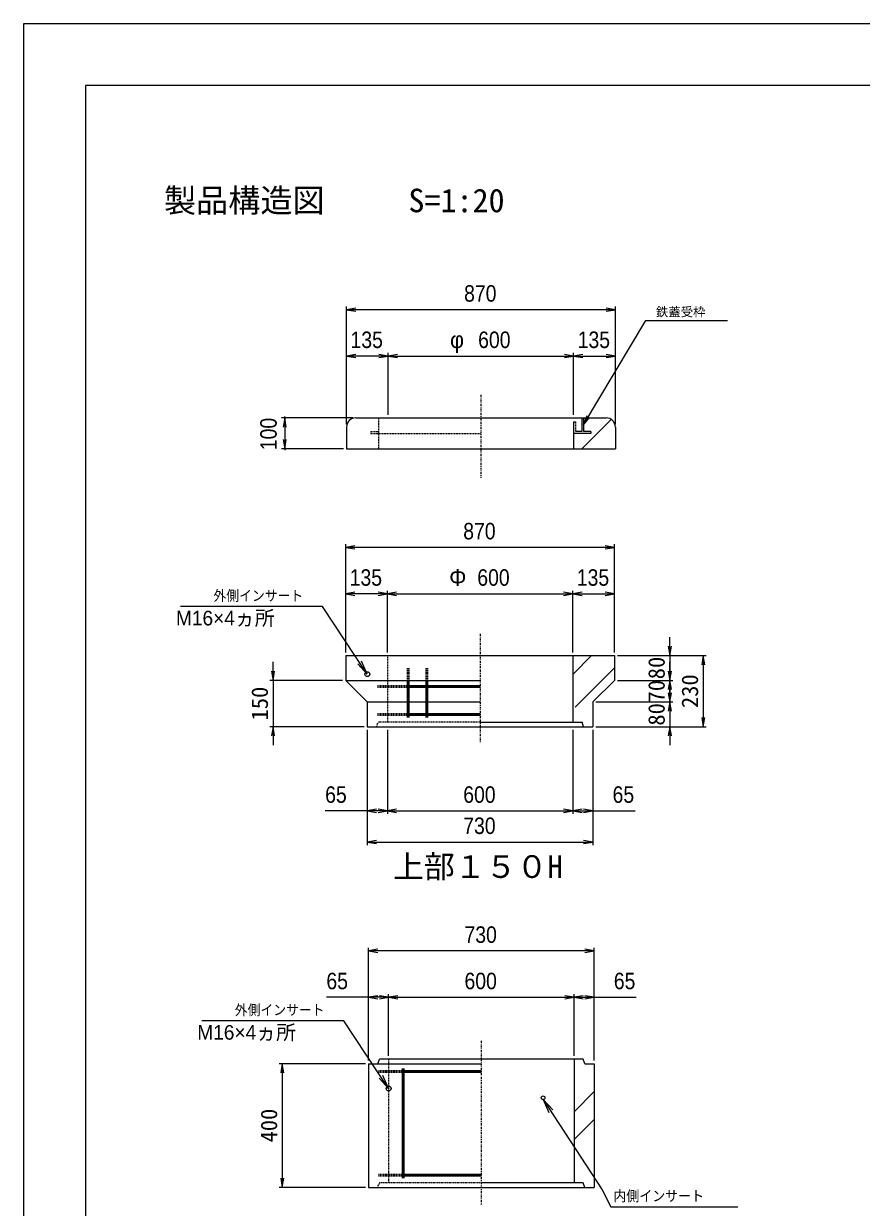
# Model space of a CAD drawing. Units: millimetres, scale not verified. Extents: x -210 to 210, y -148 to 148.
# Drawn here: x -210 to -74.5, y -42.9 to 148.5 of the extents above; entities that cross this region are included whole.
import ezdxf
from ezdxf.enums import TextEntityAlignment as Align

# ---------------------------------------------------------------- set-up
doc = ezdxf.new("R2010")
doc.units = ezdxf.units.MM
doc.linetypes.add('USER1', pattern=[12.95, 6.35, -3.175, 0.25, -3.175])
doc.linetypes.add('USER2', pattern=[4.7625, 3.175, -1.5875])
doc.layers.add('0-0', color=7, linetype='Continuous')
for name, color, linetype, lineweight in [('0-1_0', 9, 'Continuous', 25), ('0-2_dims', 2, 'Continuous', 13), ('0-3_pen1実線', 4, 'Continuous', 13), ('0-4_pen2実線', 3, 'Continuous', 13), ('0-5_pen3実線', 7, 'Continuous', 25), ('0-6_pen4実線', 6, 'Continuous', 25), ('0-7_pen1一点', 4, 'USER1', 13), ('0-8_pen2破線', 3, 'USER2', 25), ('0-9_鉄筋 1', 7, 'Continuous', 50), ('0-A_鉄筋 2', 7, 'USER2', 50)]:
    doc.layers.add(name, color=color, linetype=linetype, lineweight=lineweight)
doc.styles.add('ＭＳ ゴシック', font='')
doc.styles.add('ＭＳ Ｐゴシック', font='')
doc.styles.get('ＭＳ ゴシック').set_extended_font_data('MS Gothic')
doc.styles.get('ＭＳ Ｐゴシック').set_extended_font_data('MS PGothic')

# ---------------------------------------------------------------- blocks, each defined once
blk = doc.blocks.new('部分図 1')
at = {"layer": '0-1_0'}
blk.add_lwpolyline([(0, 0), (8400, 0), (8400, 5940), (0, 5940)], close=True, dxfattribs=at)
at = {"layer": '0-2_dims'}
for p, q in [((1044.75, 4644.91), (1044.75, 5024.86)), ((1914.75, 4644.91), (1914.75, 5024.86)), ((1914.75, 5014.86), (1044.75, 5014.86)), ((1044.75, 4644.91), (1044.75, 4874.86)), ((1179.75, 4864.86), (1044.75, 4864.86)), ((1179.75, 4674.91), (1179.75, 4874.86)), ((1179.75, 4674.91), (1179.75, 4874.86)), ((1179.75, 4864.86), (1779.75, 4864.86)), ((1779.75, 4674.91), (1779.75, 4874.86)), ((1779.75, 4674.91), (1779.75, 4874.86)), ((1779.75, 4864.86), (1914.75, 4864.86)), ((1914.75, 4644.91), (1914.75, 4874.86)), ((1064.75, 4664.91), (834.81, 4664.91)), ((844.81, 4664.91), (844.81, 4669.46)), ((844.81, 4664.91), (844.81, 4564.91)), ((1034.75, 4564.91), (834.81, 4564.91)), ((844.81, 4564.91), (844.81, 4560.36)), ((1042, 3906), (1042, 4255.95)), ((1912, 3906), (1912, 4255.95)), ((1912, 4245.95), (1042, 4245.95)), ((1042, 3906), (1042, 4105.95)), ((1177, 3906), (1177, 4105.95)), ((1177, 3906), (1177, 4105.95)), ((1777, 3906), (1777, 4105.95)), ((1777, 3906), (1777, 4105.95)), ((1912, 3906), (1912, 4105.95)), ((1177, 4095.95), (1042, 4095.95)), ((1177, 4095.95), (1777, 4095.95)), ((1777, 4095.95), (1912, 4095.95)), ((1112, 3656), (1112, 3383.86)), ((1112, 3656), (1112, 3283)), ((1177, 3656), (1177, 3383.86)), ((1177, 3656), (1177, 3383.86)), ((1777, 3656), (1777, 3383.86)), ((1777, 3656), (1777, 3383.86)), ((1842, 3656), (1842, 3383.86)), ((1842, 3656), (1842, 3283)), ((1177, 3393.86), (1777, 3393.86)), ((1112, 3293), (1842, 3293)), ((1116, 2586), (1116, 2950.95)), ((1846, 2586), (1846, 2950.95)), ((1846, 2940.95), (1116, 2940.95)), ((1116, 2586), (1116, 2800.95)), ((1181, 2601), (1181, 2800.95)), ((1181, 2601), (1181, 2800.95)), ((1781, 2601), (1781, 2800.95)), ((1781, 2601), (1781, 2800.95)), ((1846, 2586), (1846, 2800.95)), ((1181, 2790.95), (1781, 2790.95))]:
    blk.add_line(p, q, dxfattribs=at)
at = {"layer": '0-2_dims', "lineweight": 18}
for p, q in [((2042.95, 4979.89), (2277.26, 4979.89)), ((922.07, 4054.38), (507.76, 4054.38)), ((2091, 3896), (2091, 3956)), ((807, 3816), (807, 3876)), ((1922, 3896), (2101, 3896)), ((1922, 3896), (2209, 3896)), ((2091, 3896), (2091, 3816)), ((2091, 3816), (2091, 3876)), ((2199, 3896), (2199, 3666)), ((1032, 3816), (797, 3816)), ((807, 3816), (807, 3666)), ((1922, 3816), (2101, 3816)), ((1922, 3816), (2101, 3816)), ((2091, 3816), (2091, 3756)), ((2091, 3816), (2091, 3746)), ((2091, 3746), (2091, 3806)), ((1852, 3746), (2101, 3746)), ((1852, 3746), (2101, 3746)), ((2091, 3746), (2091, 3686)), ((2091, 3746), (2091, 3666)), ((1102, 3666), (797, 3666)), ((807, 3666), (807, 3606)), ((1852, 3666), (2101, 3666)), ((1852, 3666), (2209, 3666)), ((2091, 3666), (2091, 3606)), ((991.07, 2714.38), (576.76, 2714.38)), ((1106, 2576), (827, 2576)), ((837, 2576), (837, 2176)), ((1106, 2176), (827, 2176)), ((1900.54, 2112.62), (2311.52, 2112.62))]:
    blk.add_line(p, q, dxfattribs=at)
at = {"layer": '0-2_dims'}
for points in [[(1074.75, 5019.86), (1044.75, 5014.86), (1074.75, 5009.86)], [(1884.75, 5009.86), (1914.75, 5014.86), (1884.75, 5019.86)], [(1811.75, 4642.91), (2012.95, 4979.89), (2042.95, 4979.89)], [(1074.75, 4869.86), (1044.75, 4864.86), (1074.75, 4859.86)], [(1149.75, 4859.86), (1179.75, 4864.86), (1149.75, 4869.86)], [(1209.75, 4869.86), (1179.75, 4864.86), (1209.75, 4859.86)], [(1749.75, 4859.86), (1779.75, 4864.86), (1749.75, 4869.86)], [(1809.75, 4869.86), (1779.75, 4864.86), (1809.75, 4859.86)], [(1884.75, 4859.86), (1914.75, 4864.86), (1884.75, 4869.86)], [(1822.84, 4671.23), (1811.75, 4642.91), (1831.43, 4666.1)], [(849.81, 4634.91), (844.81, 4664.91), (839.81, 4634.91)], [(839.81, 4594.91), (844.81, 4564.91), (849.81, 4594.91)], [(1072, 4250.95), (1042, 4245.95), (1072, 4240.95)], [(1882, 4240.95), (1912, 4245.95), (1882, 4250.95)], [(1072, 4100.95), (1042, 4095.95), (1072, 4090.95)], [(1147, 4090.95), (1177, 4095.95), (1147, 4100.95)], [(1207, 4100.95), (1177, 4095.95), (1207, 4090.95)], [(1747, 4090.95), (1777, 4095.95), (1747, 4100.95)], [(1807, 4100.95), (1777, 4095.95), (1807, 4090.95)], [(1882, 4090.95), (1912, 4095.95), (1882, 4100.95)], [(1112, 3836), (967.07, 4054.38), (922.07, 4054.38)], [(1080.87, 3869.35), (1112, 3836), (1093.37, 3877.64)], [(1177, 3393.86), (1112, 3393.86), (975.6, 3393.86)], [(1142, 3398.86), (1112, 3393.86), (1142, 3388.86)], [(1147, 3388.86), (1177, 3393.86), (1147, 3398.86)], [(1207, 3398.86), (1177, 3393.86), (1207, 3388.86)], [(1747, 3388.86), (1777, 3393.86), (1747, 3398.86)], [(1807, 3398.86), (1777, 3393.86), (1807, 3388.86)], [(1777, 3393.86), (1842, 3393.86), (1978.4, 3393.86)], [(1812, 3388.86), (1842, 3393.86), (1812, 3398.86)], [(1142, 3298), (1112, 3293), (1142, 3288)], [(1812, 3288), (1842, 3293), (1812, 3298)], [(1146, 2945.95), (1116, 2940.95), (1146, 2935.95)], [(1816, 2935.95), (1846, 2940.95), (1816, 2945.95)], [(1146, 2795.95), (1116, 2790.95), (1146, 2785.95)], [(1151, 2785.95), (1181, 2790.95), (1151, 2795.95)], [(1211, 2795.95), (1181, 2790.95), (1211, 2785.95)], [(1751, 2785.95), (1781, 2790.95), (1751, 2795.95)], [(1811, 2795.95), (1781, 2790.95), (1811, 2785.95)], [(1816, 2785.95), (1846, 2790.95), (1816, 2795.95)], [(1181, 2790.95), (1116, 2790.95), (979.6, 2790.95)], [(1781, 2790.95), (1846, 2790.95), (1982.4, 2790.95)], [(1181, 2496), (1036.07, 2714.38), (991.07, 2714.38)], [(1149.87, 2529.35), (1181, 2496), (1162.37, 2537.64)], [(1711.9, 2426.44), (1681, 2460), (1699.35, 2418.23)], [(1681, 2460), (1872.16, 2167.63), (1900.54, 2112.62)]]:
    blk.add_lwpolyline(points, dxfattribs=at)
at = {"layer": '0-2_dims', "lineweight": 18}
for points in [[(2086, 3926), (2091, 3896), (2096, 3926)], [(2204, 3866), (2199, 3896), (2194, 3866)], [(802, 3846), (807, 3816), (812, 3846)], [(2086, 3846), (2091, 3816), (2096, 3846)], [(2096, 3786), (2091, 3816), (2086, 3786)], [(2086, 3776), (2091, 3746), (2096, 3776)], [(2096, 3716), (2091, 3746), (2086, 3716)], [(2194, 3696), (2199, 3666), (2204, 3696)], [(812, 3636), (807, 3666), (802, 3636)], [(2096, 3636), (2091, 3666), (2086, 3636)], [(842, 2546), (837, 2576), (832, 2546)], [(832, 2206), (837, 2176), (842, 2206)]]:
    blk.add_lwpolyline(points, dxfattribs=at)
at = {"layer": '0-3_pen1実線'}
for p, q in [((1806.24, 4564.91), (1901.2, 4659.87)), ((1811.75, 4660.23), (1816.44, 4664.91)), ((1777, 3835.05), (1837.95, 3896)), ((1785.14, 3729.14), (1912, 3856)), ((1781, 2420.59), (1846, 2485.59)), ((1781, 2330.79), (1846, 2395.79))]:
    blk.add_line(p, q, dxfattribs=at)
at = {"layer": '0-4_pen2実線'}
for p, q in [((1779.75, 4652.41), (1785.75, 4652.41)), ((1779.75, 4652.41), (1779.75, 4614.91)), ((1805.75, 4664.91), (1805.75, 4620.91)), ((1811.75, 4664.91), (1811.75, 4620.91)), ((1779.75, 4614.91), (1779.75, 4564.91)), ((1835.75, 4614.91), (1779.75, 4614.91)), ((1805.75, 4620.91), (1785.75, 4620.91)), ((1835.75, 4620.91), (1811.75, 4620.91)), ((1835.75, 4620.91), (1835.75, 4614.91))]:
    blk.add_line(p, q, dxfattribs=at)
at = {"layer": '0-4_pen2実線', "linetype": 'USER2'}
blk.add_line((1785.75, 4652.41), (1785.75, 4620.91), dxfattribs=at)
at = {"layer": '0-4_pen2実線'}
for centre, radius in [((1112, 3836), 8), ((1181, 2496), 8), ((1681, 2466), 6)]:
    blk.add_circle(centre, radius, dxfattribs=at)
at = {"layer": '0-5_pen3実線'}
for p, q in [((1044.75, 4634.91), (1044.75, 4564.91)), ((1074.75, 4664.91), (1884.75, 4664.91)), ((1914.75, 4634.91), (1914.75, 4564.91)), ((1044.75, 4564.91), (1914.75, 4564.91)), ((1042, 3896), (1912, 3896)), ((1042, 3896), (1042, 3816)), ((1777, 3896), (1777, 3681)), ((1912, 3896), (1912, 3816)), ((1042, 3816), (1477, 3816)), ((1112, 3746), (1042, 3816)), ((1842, 3746), (1912, 3816)), ((1112, 3746), (1477, 3746)), ((1112, 3746), (1112, 3666)), ((1842, 3746), (1842, 3666)), ((1477, 3681), (1807, 3681)), ((1812, 3666), (1807, 3681)), ((1112, 3666), (1842, 3666)), ((1116, 2576), (1116, 2176)), ((1116, 2576), (1481, 2576)), ((1146, 2576), (1151, 2591)), ((1811, 2591), (1151, 2591)), ((1781, 2591), (1781, 2191)), ((1816, 2576), (1811, 2591)), ((1811, 2191), (1481, 2191)), ((1816, 2176), (1811, 2191)), ((1116, 2176), (1846, 2176))]:
    blk.add_line(p, q, dxfattribs=at)
blk.add_lwpolyline([(1816, 2576), (1846, 2576), (1846, 2176)], dxfattribs=at)
for centre, start, end in [((1074.75, 4634.91), 90, 180), ((1884.75, 4634.91), 0, 90)]:
    blk.add_arc(centre, 30, start, end, dxfattribs=at)
at = {"layer": '0-6_pen4実線'}
blk.add_lwpolyline([(200, 200), (8200, 200), (8200, 5740), (200, 5740)], close=True, dxfattribs=at)
at = {"layer": '0-7_pen1一点'}
for p, q in [((1479.75, 4738.98), (1479.75, 4471.36)), ((1477, 3966), (1477, 3616)), ((1481, 2649.72), (1481, 2120))]:
    blk.add_line(p, q, dxfattribs=at)
at = {"layer": '0-8_pen2破線'}
for p, q in [((1147.75, 4664.91), (1147.75, 4564.91)), ((1123.75, 4620.91), (1147.75, 4620.91)), ((1123.75, 4620.91), (1123.75, 4614.91)), ((1123.75, 4614.91), (1479.75, 4614.91)), ((1177, 3896), (1177, 3681)), ((1142, 3666), (1147, 3681)), ((1477, 3681), (1147, 3681)), ((1181, 2591), (1181, 2191)), ((1146, 2176), (1151, 2191)), ((1481, 2191), (1151, 2191))]:
    blk.add_line(p, q, dxfattribs=at)
at = {"layer": '0-9_鉄筋 1'}
for p, q in [((1244.5, 3816), (1244.5, 3696)), ((1244.5, 3796), (1477, 3796)), ((1304.5, 3816), (1304.5, 3696)), ((1244.5, 3706), (1477, 3706)), ((1228.5, 2561), (1228.5, 2206)), ((1228.5, 2551), (1481, 2551)), ((1228.5, 2216), (1481, 2216))]:
    blk.add_line(p, q, dxfattribs=at)
at = {"layer": '0-A_鉄筋 2'}
for p, q in [((1244.5, 3816), (1244.5, 3856)), ((1304.5, 3816), (1304.5, 3856)), ((1244.5, 3796), (1144.5, 3796)), ((1244.5, 3706), (1144.5, 3706)), ((1228.5, 2551), (1148.5, 2551)), ((1228.5, 2216), (1148.5, 2216))]:
    blk.add_line(p, q, dxfattribs=at)
at = {"layer": '0-2_dims', "color": 7, "style": 'ＭＳ Ｐゴシック', "width": 0.9}
for s, height, p in [('870', 53.32, (1425.21, 5024.86)), ('135', 53.32, (1057.71, 4874.86)), ('600', 53.32, (1470.66, 4874.86)), ('135', 53.32, (1792.71, 4874.86)), ('870', 53.32, (1422.45, 4255.95)), ('135', 53.32, (1054.95, 4105.95)), ('600', 53.32, (1467.91, 4105.95)), ('135', 53.32, (1789.95, 4105.95)), ('外側インサート', 33.79, (614.22, 4062.9)), ('65', 53.32, (975.6, 3403.86)), ('600', 53.32, (1422.45, 3403.86)), ('65', 53.32, (1905.67, 3403.86)), ('730', 53.32, (1422.45, 3303)), ('730', 53.32, (1426.45, 2950.95)), ('65', 53.32, (979.6, 2800.95)), ('600', 53.32, (1426.45, 2800.95)), ('65', 53.32, (1909.67, 2800.95)), ('外側インサート', 33.79, (683.22, 2722.9)), ('内側インサート', 34.13, (1908.39, 2121.07))]:
    blk.add_text(s, height=height, dxfattribs=at).set_placement(p, align=Align.BOTTOM_LEFT)
at = {"layer": '0-2_dims', "color": 7}
for s, height, style, p in [('鉄蓋受枠', 29.4, 'ＭＳ Ｐゴシック', (2045.81, 4984.25)), ('φ', 53.32, 'ＭＳ Ｐゴシック', (1379.75, 4874.86)), ('Φ', 53.32, 'ＭＳ Ｐゴシック', (1377, 4105.95)), ('M16×4ヵ所', 47.21, 'ＭＳ Ｐゴシック', (492.88, 3979.55)), ('上部１５０H', 73.31, 'ＭＳ ゴシック', (1195, 3155)), ('M16×4ヵ所', 47.21, 'ＭＳ Ｐゴシック', (561.88, 2639.55))]:
    blk.add_text(s, height=height, dxfattribs=dict(at, style=style)).set_placement(p, align=Align.BOTTOM_LEFT)
at = {"layer": '0-2_dims', "color": 7, "style": 'ＭＳ Ｐゴシック', "width": 0.9}
blk.add_text('100', height=53.32, rotation=90, dxfattribs=at).set_placement((834.81, 4560.36), align=Align.BOTTOM_LEFT)
at = {"layer": '0-2_dims', "color": 7, "style": 'ＭＳ ゴシック'}
for s, p in [('80', (2090.5, 3819.5)), ('230', (2198.5, 3726.25)), ('150', (806.5, 3686.25)), ('70', (2090.5, 3744.5)), ('80', (2090.5, 3669.5)), ('400', (836.5, 2321.25))]:
    blk.add_text(s, height=53.52, rotation=90, dxfattribs=at).set_placement(p, align=Align.BOTTOM_LEFT)
at = {"layer": '0-5_pen3実線', "style": 'ＭＳ ゴシック'}
for s, p in [('\u3000製品構造図\u3000', (350, 5307.16)), ('S=1:20', (1245.1, 5307.16))]:
    blk.add_text(s, height=76.24, dxfattribs=at).set_placement(p, align=Align.BOTTOM_LEFT)

msp = doc.modelspace()

# ---------------------------------------------------------------- block references
at = {"layer": '0-0', "xscale": 0.05, "yscale": 0.05}
msp.add_blockref('部分図 1', (-210, -148.5), dxfattribs=at)

doc.saveas('drawing.dxf')
